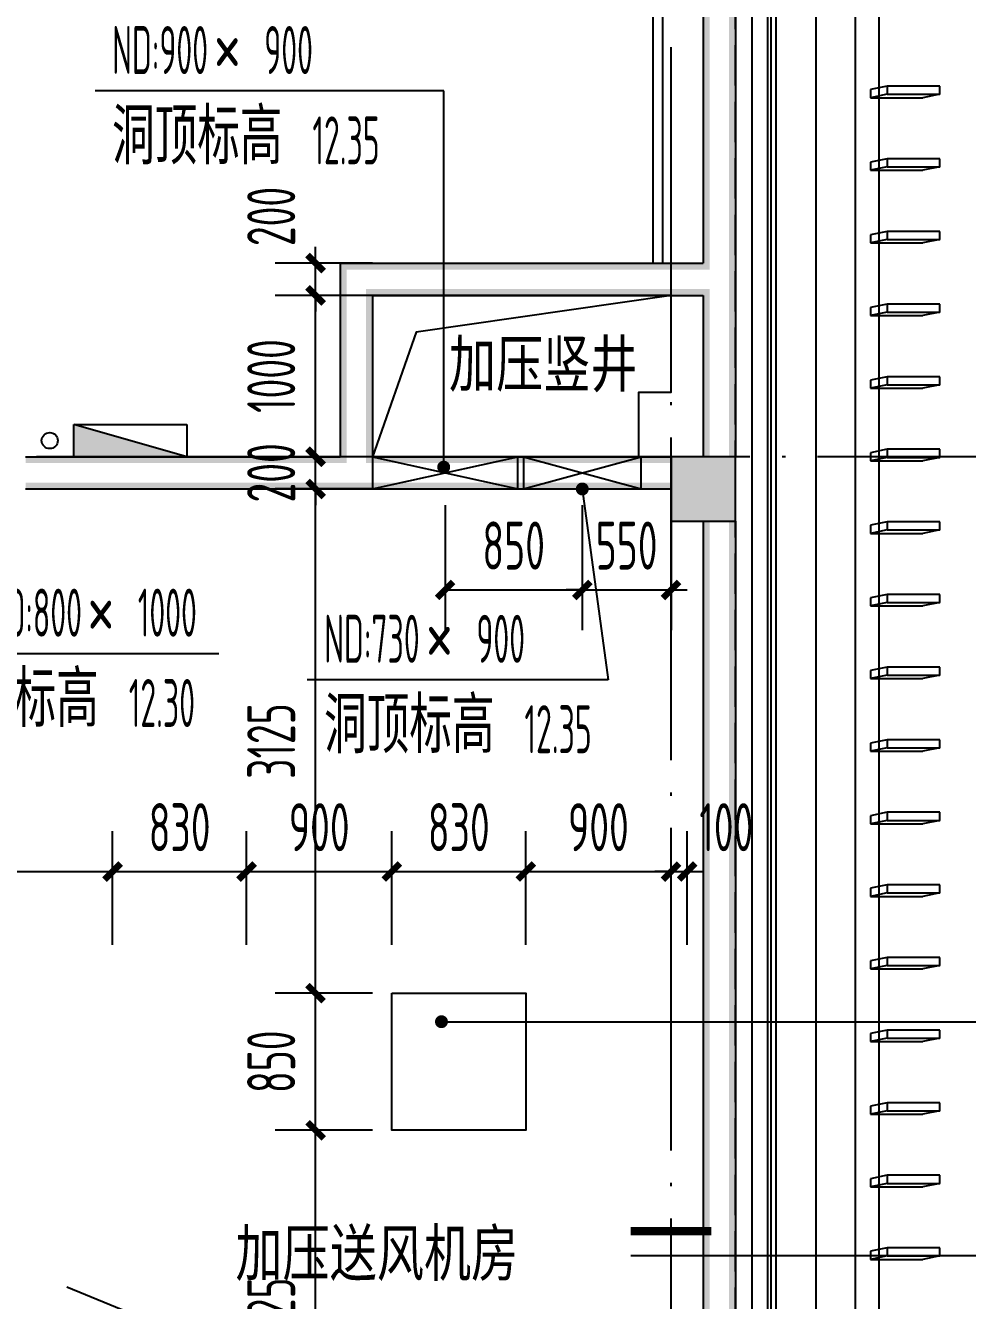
# Model space of a CAD drawing. Extents: x -228436 to 200315, y -41539 to 163917.
# Drawn here: x 53500 to 59337, y 128570 to 136473 of the extents above; entities that cross this region are included whole.
import ezdxf

# ---------------------------------------------------------------- set-up
doc = ezdxf.new("R2010")
doc.units = 0
doc.header["$LTSCALE"] = 1000
doc.header["$MEASUREMENT"] = 0
doc.linetypes.add('X-104 13#平面$0$DASH', pattern=[0.35, 0.25, -0.1])
doc.linetypes.add('X-104 13#平面$0$DOTE', pattern=[2.42, 2, -0.2, 0.02, -0.2])
for name, color, linetype in [('01-标注_尺寸', 124, 'Continuous'), ('01-标注_符号', 200, 'Continuous'), ('02-TEXT_标注', 130, 'Continuous'), ('13#楼幕墙$0$A-C_玻璃幕墙', 140, 'Continuous'), ('13#楼幕墙$0$D-铝板', 181, 'Continuous'), ('PUB_HATCH', 8, 'Continuous'), ('PUB_WALL', 9, 'Continuous'), ('X-104 13#平面$0$00-基础条件', 4, 'Continuous'), ('X-104 13#平面$0$01-标注_符号', 200, 'Continuous'), ('X-104 13#平面$0$02-TEXT_房间', 7, 'Continuous'), ('X-104 13#平面$0$02-TEXT_标注', 130, 'Continuous'), ('X-104 13#平面$0$A-E_栏杆', 232, 'Continuous'), ('X-104 13#平面$0$A-O_屋面', 201, 'Continuous'), ('X-104 13#平面$0$A-SUR_保温', 222, 'Continuous'), ('X-104 13#平面$0$A-TECH_暖通', 6, 'Continuous'), ('X-104 13#平面$0$A-TECH_水', 3, 'Continuous'), ('X-104 13#平面$0$A-TECH_结构', 21, 'Continuous'), ('X-104 13#平面$0$A_AXIS-轴线', 36, 'X-104 13#平面$0$DOTE'), ('X-104 13#平面$0$A_STR-砌块墙', 121, 'Continuous'), ('X-104 13#平面$0$A_STR-砼柱', 51, 'Continuous'), ('X-104 13#平面$0$DIM_SYMB', 3, 'Continuous'), ('X-104 13#平面$0$EH_石材', 116, 'Continuous'), ('X-104 13#平面$0$X-104 13#平面$0$A-TECH_结构', 21, 'Continuous')]:
    doc.layers.add(name, color=color, linetype=linetype)
doc.styles.add('_TCH_DIM', font='ros1.shx', dxfattribs={"width": 0.8, "bigfont": 'jd.shx'})
doc.styles.add('_TCH_DIM_T3', font='ros1.shx', dxfattribs={"width": 0.705882, "bigfont": 'jd.shx'})
doc.styles.add('X-104 13#平面$0$_TCH_SPACE', font='STXIHEI_0.TTF', dxfattribs={"width": 0.75, "height": 5})
doc.dimstyles.new('_TCH_ARCH&&100', dxfattribs={"dimtxt": 297.5, "dimasz": 100, "dimexe": 250, "dimexo": 300, "dimgap": 126.25, "dimtad": 1, "dimdec": 0, "dimzin": 0, "dimdsep": 46, "dimtxsty": '_TCH_DIM_T3', "dimblk": 'ARCHTICK', "dimcen": 0.09, "dimclrt": 7, "dimazin": 2, "dimtfac": 1, "dimtdec": 0, "dimtix": 1, "dimtmove": 2, "dimatfit": 3, "dimfxl": 0, "dimtolj": 1, "dimtzin": 0, "dimarcsym": 0})

# ---------------------------------------------------------------- blocks, each defined once
blk = doc.blocks.new('X-104 13#平面$0$zzzzx')
at = {"layer": 'X-104 13#平面$0$A_AXIS-轴线', "linetype": 'X-104 13#平面$0$DOTE'}
for p, q in [((57500, -7401), (57500, 28620.3)), ((60408.4, 9000), (-2925, 9000))]:
    blk.add_line(p, q, dxfattribs=at)
blk = doc.blocks.new('13#楼幕墙$0$llllei')
for p, q in [((325, 50), (0, 50)), ((0, 50), (0, 0)), ((0, 0), (325, 0)), ((325, 0), (325, 50))]:
    blk.add_line(p, q)
for points in [[(0, 50), (-105, 29)], [(-105, 29), (-105, -21)], [(0, 0), (-105, -21)], [(325, 0), (220, -21)], [(-105, -21), (220, -21)]]:
    blk.add_lwpolyline(points)
blk = doc.blocks.new('13#楼幕墙')
at = {"layer": '13#楼幕墙$0$A-C_玻璃幕墙'}
blk.add_line((58400, 123700), (58400, 143759.9), dxfattribs=at)
at = {"layer": '13#楼幕墙$0$D-铝板'}
blk.add_lwpolyline([(58790, 143759.9), (58640, 143759.9), (58640, 123600), (58790, 123450), (58790, 143759.9)], close=True, dxfattribs=at)
for p in [(58840, 136046), (58840, 135596), (58840, 135146), (58840, 134696), (58840, 134246), (58840, 133796), (58840, 133346), (58840, 132896), (58840, 132446), (58840, 131996), (58840, 131546), (58840, 131096), (58840, 130646), (58840, 130196), (58840, 129746), (58840, 129296), (58840, 128846)]:
    blk.add_blockref('13#楼幕墙$0$llllei', p, dxfattribs=at)
blk = doc.blocks.new('X-104 13#平面$0$$TwtSys$00000434')
for p, q in [((-0.5, 0.5), (-0.5, -0.5)), ((-0.5, -0.5), (0.5, 0.5)), ((0.5, 0.5), (-0.5, 0.5)), ((0.5, -0.5), (0.5, 0.5)), ((-0.5, -0.5), (0.5, -0.5))]:
    blk.add_line(p, q)
blk.add_solid([(0.5, -0.5), (0.5, 0.5), (-0.5, -0.5)])
blk = doc.blocks.new('X-104 13#平面$0$A$C55540B70')
at = {"layer": 'X-104 13#平面$0$A-TECH_水'}
blk.add_circle((-3850, 133900), 50, dxfattribs=at)
at = {"layer": 'X-104 13#平面$0$A-TECH_水', "xscale": -700, "yscale": 200, "zscale": 700}
blk.add_blockref('X-104 13#平面$0$$TwtSys$00000434', (-3350, 133900), dxfattribs=at)
blk = doc.blocks.new('X-104 13#平面$0$A$C45D52E12')
at = {"layer": 'X-104 13#平面$0$X-104 13#平面$0$A-TECH_结构'}
blk.add_lwpolyline([(58300, -18800), (58300, 820.1), (53472.9, 4870.3), (38300, -3873.4), (38300, -8100), (12609.7, -8100), (4602.3, -2800), (-400, -2800), (-400, -20400), (22000, -20400), (22000, -18800)], close=True, dxfattribs=at)
blk = doc.blocks.new('*U71')
blk.add_lwpolyline([(200, 0), (200, 900), (0, 900), (0, 0), (200, 0), (0, 900), (0, 0), (200, 900)])
blk = doc.blocks.new('*U72')
blk.add_lwpolyline([(200, 0), (200, 730), (0, 730), (0, 0), (200, 0), (0, 730), (0, 0), (200, 730)])
blk = doc.blocks.new('_FZH')
blk.add_lwpolyline([(-0.5, -0.5), (0.5, -0.5), (0.5, 0.5), (-0.5, 0.5)], close=True)
at = {"layer": 'PUB_HATCH'}
blk.add_solid([(-0.5, -0.5), (0.5, -0.5), (-0.5, 0.5), (0.5, 0.5)], dxfattribs=at)
blk = doc.blocks.new('X-104 13#平面')
at = {"layer": 'PUB_WALL'}
for points in [[(57740, 142600), (57700, 142600), (57700, 135000), (57740, 134960)], [(57900, 142600), (57860, 142600), (57860, 134900), (57900, 134900)], [(55450, 135000), (55450, 133800), (55490, 133760), (55490, 134960)], [(55450, 135000), (57700, 135000), (57740, 134960), (55490, 134960)], [(57860, 133800), (57900, 133800), (57900, 134900), (57860, 134900)], [(55650, 134800), (55650, 133800), (55610, 133760), (55610, 134840)], [(55650, 134800), (57700, 134800), (57740, 134840), (55610, 134840)], [(57700, 133800), (57740, 133800), (57740, 134840), (57700, 134800)], [(53500, 133800), (53500, 133760), (55490, 133760), (55450, 133800)], [(57500, 133760), (57500, 133800), (55650, 133800), (55610, 133760)], [(57900, 133800), (57500, 133800), (57540, 133760), (57860, 133760)], [(57500, 133800), (57500, 133400), (57540, 133440), (57540, 133760)], [(57900, 133400), (57900, 133800), (57860, 133760), (57860, 133440)], [(53500, 133640), (53500, 133600), (55550, 133600), (55550, 133640)], [(57500, 133600), (57500, 133640), (55550, 133640), (55550, 133600)], [(57500, 133400), (57900, 133400), (57860, 133440), (57540, 133440)], [(57700, 127500), (57740, 127500), (57740, 133400), (57700, 133400)], [(57860, 127500), (57900, 127500), (57900, 133400), (57860, 133400)]]:
    blk.add_hatch(color=256, dxfattribs=at).paths.add_polyline_path(points)
at = {"layer": 'X-104 13#平面$0$00-基础条件'}
blk.add_lwpolyline([(55770, 130475), (56600, 130475), (56600, 129625), (55770, 129625)], close=True, dxfattribs=at)
at = {"layer": 'X-104 13#平面$0$01-标注_符号'}
blk.add_line((57250, 128850), (59896, 128850), dxfattribs=at)
at = {"layer": 'X-104 13#平面$0$01-标注_符号', "const_width": 50}
blk.add_lwpolyline([(57250, 129000), (57750, 129000)], dxfattribs=at)
at = {"layer": 'X-104 13#平面$0$02-TEXT_标注', "linetype": 'X-104 13#平面$0$DASH', "ltscale": 5}
blk.add_lwpolyline([(58150, 126850), (34158.2, 136697.4)], dxfattribs=at)
at = {"layer": 'X-104 13#平面$0$A-E_栏杆'}
for p, q in [((57390, 135000), (57390, 139960)), ((57450, 135000), (57450, 139960)), ((57390, 135000), (57450, 135000))]:
    blk.add_line(p, q, dxfattribs=at)
at = {"layer": 'X-104 13#平面$0$A-O_屋面'}
blk.add_lwpolyline([(58400, 123700), (58400, 143760), (53305, 148035), (37800, 139100), (37800, 135000), (12500, 135000), (4492.6, 140300), (-900, 140300), (-900, 122100), (22100, 122100), (22100, 123700)], close=True, dxfattribs=at)
at = {"layer": 'X-104 13#平面$0$A-SUR_保温'}
for p, q in [((58000, 143100), (58000, 134900)), ((58000, 134900), (58000, 133700)), ((58000, 133700), (58000, 127000))]:
    blk.add_line(p, q, dxfattribs=at)
at = {"layer": 'X-104 13#平面$0$A-TECH_结构', "linetype": 'X-104 13#平面$0$DASH'}
blk.add_lwpolyline([(58100, 124000), (58100, 143620), (53261.3, 147680.2), (38100, 138926.8), (38100, 134700), (12409.7, 134700), (4402.3, 140000), (-600, 140000), (-600, 122400), (21800, 122400), (21800, 124000)], close=True, dxfattribs=at)
blk.add_lwpolyline([(57900, 143526.7), (53240, 147436.9), (38300, 138811.3), (38300, 134500), (12349.5, 134500), (4342.1, 139800), (-400, 139800), (-400, 122600), (21600, 122600), (21600, 124200), (57900, 124200), (57900, 143526.7)], dxfattribs=at)
at = {"layer": 'X-104 13#平面$0$A_STR-砌块墙'}
for p, q in [((57700, 142600), (57700, 135000)), ((57900, 142600), (57900, 134900)), ((55450, 135000), (55450, 133800)), ((55450, 135000), (57700, 135000)), ((57900, 134900), (57900, 133800)), ((55650, 134800), (55650, 133800)), ((55650, 134800), (57700, 134800)), ((57700, 134800), (57700, 133800)), ((53500, 133800), (55450, 133800)), ((55650, 133800), (57500, 133800)), ((53500, 133600), (55550, 133600)), ((55550, 133600), (57500, 133600)), ((57700, 133400), (57700, 127500)), ((57900, 133400), (57900, 127500))]:
    blk.add_line(p, q, dxfattribs=at)
at = {"layer": 'X-104 13#平面$0$DIM_SYMB'}
blk.add_lwpolyline([(57500, 134800), (55650, 134799.9), (55650, 133800), (57300, 133800), (57300, 134200), (57500, 134200), (57500, 134800), (55921.5, 134572.7), (55650, 133800)], dxfattribs=at)
at = {"layer": 'X-104 13#平面$0$EH_石材'}
blk.add_lwpolyline([(56250, 143000), (56250, 143250), (58150, 143250), (58150, 126850), (51900.4, 126850), (51900.4, 128100), (52150.4, 128100), (52150.4, 128070), (51930.4, 128070), (51930.4, 126880), (58120, 126880), (58120, 143220), (56280, 143220), (56280, 143000), (56250, 143000)], dxfattribs=at)
for name, p in [('X-104 13#平面$0$zzzzx', (0, 124800)), ('X-104 13#平面$0$A$C45D52E12', (-200, 142800)), ('X-104 13#平面$0$A$C55540B70', (57500, 0))]:
    blk.add_blockref(name, p)
at = {"layer": 'X-104 13#平面$0$A-TECH_暖通', "rotation": 270}
for name, p in [('*U71', (55650, 133800)), ('*U72', (56585, 133800))]:
    blk.add_blockref(name, p, dxfattribs=at)
at = {"layer": 'X-104 13#平面$0$A-TECH_结构'}
blk.add_blockref('13#楼幕墙', (0, 0), dxfattribs=at)
at = {"layer": 'X-104 13#平面$0$A_STR-砼柱', "xscale": 400, "yscale": 400, "zscale": 400}
blk.add_blockref('_FZH', (57700, 133600), dxfattribs=at)
at = {"layer": 'X-104 13#平面$0$02-TEXT_房间', "style": 'X-104 13#平面$0$_TCH_SPACE', "width": 0.75}
for s, p in [('加压竖井', (56124.1, 134233.6)), ('加压送风机房', (54800.9, 128722.5))]:
    blk.add_text(s, height=285.43, dxfattribs=at).set_placement(p)
blk = doc.blocks.new('_ArchTick')
at = {"color": 0, "linetype": 'ByBlock', "const_width": 0.4}
blk.add_lwpolyline([(-0.5, -0.5), (0.5, 0.5)], dxfattribs=at)
blk = doc.blocks.new('*D579')
at = {"layer": '01-标注_尺寸', "color": 0, "lineweight": -2, "transparency": 16777216}
for p, q in [((51850.4, 130775), (51850.4, 131478.7)), ((54040, 130775), (54040, 131478.7)), ((51850.4, 131228.7), (54040, 131228.7))]:
    blk.add_line(p, q, dxfattribs=at)
at = {"layer": 'Defpoints', "color": 0, "transparency": 16777216}
for p in [(54040, 131228.7), (51850.4, 130475), (54040, 130475)]:
    blk.add_point(p, dxfattribs=at)
at = {"layer": '01-标注_尺寸', "color": 0, "lineweight": -2, "transparency": 16777216, "xscale": 100, "yscale": 100, "zscale": 100, "rotation": 180}
blk.add_blockref('_ArchTick', (51850.4, 131228.7), dxfattribs=at)
at = {"layer": '01-标注_尺寸', "color": 0, "lineweight": -2, "transparency": 16777216, "xscale": 100, "yscale": 100, "zscale": 100}
blk.add_blockref('_ArchTick', (54040, 131228.7), dxfattribs=at)
at = {"layer": '01-标注_尺寸', "color": 7, "transparency": 16777216, "insert": (52945.2, 131503.7), "char_height": 297.5, "attachment_point": 5, "style": '_TCH_DIM_T3'}
blk.add_mtext('\\A1;2190', dxfattribs=at)
blk = doc.blocks.new('*D580')
at = {"layer": '01-标注_尺寸', "color": 0, "lineweight": -2, "transparency": 16777216}
for p, q in [((54040, 130775), (54040, 131478.7)), ((54870, 130775), (54870, 131478.7)), ((54040, 131228.7), (54870, 131228.7))]:
    blk.add_line(p, q, dxfattribs=at)
at = {"layer": 'Defpoints', "color": 0, "transparency": 16777216}
for p in [(54870, 131228.7), (54040, 130475), (54870, 130475)]:
    blk.add_point(p, dxfattribs=at)
at = {"layer": '01-标注_尺寸', "color": 0, "lineweight": -2, "transparency": 16777216, "xscale": 100, "yscale": 100, "zscale": 100, "rotation": 180}
blk.add_blockref('_ArchTick', (54040, 131228.7), dxfattribs=at)
at = {"layer": '01-标注_尺寸', "color": 0, "lineweight": -2, "transparency": 16777216, "xscale": 100, "yscale": 100, "zscale": 100}
blk.add_blockref('_ArchTick', (54870, 131228.7), dxfattribs=at)
at = {"layer": '01-标注_尺寸', "color": 7, "transparency": 16777216, "insert": (54455, 131503.7), "char_height": 297.5, "attachment_point": 5, "style": '_TCH_DIM_T3'}
blk.add_mtext('\\A1;830', dxfattribs=at)
blk = doc.blocks.new('*D581')
at = {"layer": '01-标注_尺寸', "color": 0, "lineweight": -2, "transparency": 16777216}
for p, q in [((54870, 130775), (54870, 131478.7)), ((55770, 130775), (55770, 131478.7)), ((54870, 131228.7), (55770, 131228.7))]:
    blk.add_line(p, q, dxfattribs=at)
at = {"layer": 'Defpoints', "color": 0, "transparency": 16777216}
for p in [(55770, 131228.7), (54870, 130475), (55770, 130475)]:
    blk.add_point(p, dxfattribs=at)
at = {"layer": '01-标注_尺寸', "color": 0, "lineweight": -2, "transparency": 16777216, "xscale": 100, "yscale": 100, "zscale": 100, "rotation": 180}
blk.add_blockref('_ArchTick', (54870, 131228.7), dxfattribs=at)
at = {"layer": '01-标注_尺寸', "color": 0, "lineweight": -2, "transparency": 16777216, "xscale": 100, "yscale": 100, "zscale": 100}
blk.add_blockref('_ArchTick', (55770, 131228.7), dxfattribs=at)
at = {"layer": '01-标注_尺寸', "color": 7, "transparency": 16777216, "insert": (55320, 131503.7), "char_height": 297.5, "attachment_point": 5, "style": '_TCH_DIM_T3'}
blk.add_mtext('\\A1;900', dxfattribs=at)
blk = doc.blocks.new('*D582')
at = {"layer": '01-标注_尺寸', "color": 0, "lineweight": -2, "transparency": 16777216}
for p, q in [((55770, 130775), (55770, 131478.7)), ((56600, 130775), (56600, 131478.7)), ((55770, 131228.7), (56600, 131228.7))]:
    blk.add_line(p, q, dxfattribs=at)
at = {"layer": 'Defpoints', "color": 0, "transparency": 16777216}
for p in [(56600, 131228.7), (55770, 130475), (56600, 130475)]:
    blk.add_point(p, dxfattribs=at)
at = {"layer": '01-标注_尺寸', "color": 0, "lineweight": -2, "transparency": 16777216, "xscale": 100, "yscale": 100, "zscale": 100, "rotation": 180}
blk.add_blockref('_ArchTick', (55770, 131228.7), dxfattribs=at)
at = {"layer": '01-标注_尺寸', "color": 0, "lineweight": -2, "transparency": 16777216, "xscale": 100, "yscale": 100, "zscale": 100}
blk.add_blockref('_ArchTick', (56600, 131228.7), dxfattribs=at)
at = {"layer": '01-标注_尺寸', "color": 7, "transparency": 16777216, "insert": (56185, 131503.7), "char_height": 297.5, "attachment_point": 5, "style": '_TCH_DIM_T3'}
blk.add_mtext('\\A1;830', dxfattribs=at)
blk = doc.blocks.new('*D583')
at = {"layer": '01-标注_尺寸', "color": 0, "lineweight": -2, "transparency": 16777216}
for p, q in [((56600, 130775), (56600, 131478.7)), ((57500, 130775), (57500, 131478.7)), ((56600, 131228.7), (57500, 131228.7))]:
    blk.add_line(p, q, dxfattribs=at)
at = {"layer": 'Defpoints', "color": 0, "transparency": 16777216}
for p in [(57500, 131228.7), (56600, 130475), (57500, 130475)]:
    blk.add_point(p, dxfattribs=at)
at = {"layer": '01-标注_尺寸', "color": 0, "lineweight": -2, "transparency": 16777216, "xscale": 100, "yscale": 100, "zscale": 100, "rotation": 180}
blk.add_blockref('_ArchTick', (56600, 131228.7), dxfattribs=at)
at = {"layer": '01-标注_尺寸', "color": 0, "lineweight": -2, "transparency": 16777216, "xscale": 100, "yscale": 100, "zscale": 100}
blk.add_blockref('_ArchTick', (57500, 131228.7), dxfattribs=at)
at = {"layer": '01-标注_尺寸', "color": 7, "transparency": 16777216, "insert": (57050, 131503.7), "char_height": 297.5, "attachment_point": 5, "style": '_TCH_DIM_T3'}
blk.add_mtext('\\A1;900', dxfattribs=at)
blk = doc.blocks.new('*D584')
at = {"layer": '01-标注_尺寸', "color": 0, "lineweight": -2, "transparency": 16777216}
for p, q in [((57500, 130775), (57500, 131478.7)), ((57600, 130775), (57600, 131478.7)), ((57500, 131228.7), (57400, 131228.7)), ((57500, 131228.7), (57600, 131228.7)), ((57600, 131228.7), (57700, 131228.7))]:
    blk.add_line(p, q, dxfattribs=at)
at = {"layer": 'Defpoints', "color": 0, "transparency": 16777216}
for p in [(57600, 131228.7), (57500, 130475), (57600, 130475)]:
    blk.add_point(p, dxfattribs=at)
at = {"layer": '01-标注_尺寸', "color": 0, "lineweight": -2, "transparency": 16777216, "xscale": 100, "yscale": 100, "zscale": 100}
blk.add_blockref('_ArchTick', (57500, 131228.7), dxfattribs=at)
at = {"layer": '01-标注_尺寸', "color": 0, "lineweight": -2, "transparency": 16777216, "xscale": 100, "yscale": 100, "zscale": 100, "rotation": 180}
blk.add_blockref('_ArchTick', (57600, 131228.7), dxfattribs=at)
at = {"layer": '01-标注_尺寸', "color": 7, "transparency": 16777216, "insert": (57842.8, 131503.7), "char_height": 297.5, "attachment_point": 5, "style": '_TCH_DIM_T3'}
blk.add_mtext('\\A1;100', dxfattribs=at)
blk = doc.blocks.new('*D667')
at = {"layer": '01-标注_尺寸', "color": 0, "lineweight": -2, "transparency": 16777216}
for p, q in [((55650, 129625), (55047.5, 129625)), ((55297.5, 127300), (55297.5, 129625)), ((55650, 127300), (55047.5, 127300))]:
    blk.add_line(p, q, dxfattribs=at)
at = {"layer": 'Defpoints', "color": 0, "transparency": 16777216}
for p in [(55297.5, 129625), (55950, 129625), (55950, 127300)]:
    blk.add_point(p, dxfattribs=at)
at = {"layer": '01-标注_尺寸', "color": 0, "lineweight": -2, "transparency": 16777216, "xscale": 100, "yscale": 100, "zscale": 100}
for p, rotation in [((55297.5, 129625), 90), ((55297.5, 127300), 270)]:
    blk.add_blockref('_ArchTick', p, dxfattribs=dict(at, rotation=rotation))
at = {"layer": '01-标注_尺寸', "color": 7, "transparency": 16777216, "insert": (55022.5, 128462.5), "char_height": 297.5, "attachment_point": 5, "rotation": 90, "style": '_TCH_DIM_T3'}
blk.add_mtext('\\A1;2325', dxfattribs=at)
blk = doc.blocks.new('*D668')
at = {"layer": '01-标注_尺寸', "color": 0, "lineweight": -2, "transparency": 16777216}
for p, q in [((55650, 130475), (55047.5, 130475)), ((55297.5, 129625), (55297.5, 130475)), ((55650, 129625), (55047.5, 129625))]:
    blk.add_line(p, q, dxfattribs=at)
at = {"layer": 'Defpoints', "color": 0, "transparency": 16777216}
for p in [(55297.5, 130475), (55950, 130475), (55950, 129625)]:
    blk.add_point(p, dxfattribs=at)
at = {"layer": '01-标注_尺寸', "color": 0, "lineweight": -2, "transparency": 16777216, "xscale": 100, "yscale": 100, "zscale": 100}
for p, rotation in [((55297.5, 130475), 90), ((55297.5, 129625), 270)]:
    blk.add_blockref('_ArchTick', p, dxfattribs=dict(at, rotation=rotation))
at = {"layer": '01-标注_尺寸', "color": 7, "transparency": 16777216, "insert": (55022.5, 130050), "char_height": 297.5, "attachment_point": 5, "rotation": 90, "style": '_TCH_DIM_T3'}
blk.add_mtext('\\A1;850', dxfattribs=at)
blk = doc.blocks.new('*D669')
at = {"layer": '01-标注_尺寸', "color": 0, "lineweight": -2, "transparency": 16777216}
for p, q in [((55650, 133600), (55047.5, 133600)), ((55297.5, 130475), (55297.5, 133600)), ((55650, 130475), (55047.5, 130475))]:
    blk.add_line(p, q, dxfattribs=at)
at = {"layer": 'Defpoints', "color": 0, "transparency": 16777216}
for p in [(55297.5, 133600), (55950, 133600), (55950, 130475)]:
    blk.add_point(p, dxfattribs=at)
at = {"layer": '01-标注_尺寸', "color": 0, "lineweight": -2, "transparency": 16777216, "xscale": 100, "yscale": 100, "zscale": 100}
for p, rotation in [((55297.5, 133600), 90), ((55297.5, 130475), 270)]:
    blk.add_blockref('_ArchTick', p, dxfattribs=dict(at, rotation=rotation))
at = {"layer": '01-标注_尺寸', "color": 7, "transparency": 16777216, "insert": (55022.5, 132037.5), "char_height": 297.5, "attachment_point": 5, "rotation": 90, "style": '_TCH_DIM_T3'}
blk.add_mtext('\\A1;3125', dxfattribs=at)
blk = doc.blocks.new('*D670')
at = {"layer": '01-标注_尺寸', "color": 0, "lineweight": -2, "transparency": 16777216}
for p, q in [((55297.5, 133800), (55297.5, 133900)), ((55650, 133800), (55047.5, 133800)), ((55297.5, 133600), (55297.5, 133800)), ((55650, 133600), (55047.5, 133600)), ((55297.5, 133600), (55297.5, 133500))]:
    blk.add_line(p, q, dxfattribs=at)
at = {"layer": 'Defpoints', "color": 0, "transparency": 16777216}
for p in [(55297.5, 133800), (55950, 133800), (55950, 133600)]:
    blk.add_point(p, dxfattribs=at)
at = {"layer": '01-标注_尺寸', "color": 0, "lineweight": -2, "transparency": 16777216, "xscale": 100, "yscale": 100, "zscale": 100}
for p, rotation in [((55297.5, 133800), 270), ((55297.5, 133600), 90)]:
    blk.add_blockref('_ArchTick', p, dxfattribs=dict(at, rotation=rotation))
at = {"layer": '01-标注_尺寸', "color": 7, "transparency": 16777216, "insert": (55022.5, 133700), "char_height": 297.5, "attachment_point": 5, "rotation": 90, "style": '_TCH_DIM_T3'}
blk.add_mtext('\\A1;200', dxfattribs=at)
blk = doc.blocks.new('*D671')
at = {"layer": '01-标注_尺寸', "color": 0, "lineweight": -2, "transparency": 16777216}
for p, q in [((55650, 134800), (55047.5, 134800)), ((55297.5, 133800), (55297.5, 134800)), ((55650, 133800), (55047.5, 133800))]:
    blk.add_line(p, q, dxfattribs=at)
at = {"layer": 'Defpoints', "color": 0, "transparency": 16777216}
for p in [(55297.5, 134800), (55950, 134800), (55950, 133800)]:
    blk.add_point(p, dxfattribs=at)
at = {"layer": '01-标注_尺寸', "color": 0, "lineweight": -2, "transparency": 16777216, "xscale": 100, "yscale": 100, "zscale": 100}
for p, rotation in [((55297.5, 134800), 90), ((55297.5, 133800), 270)]:
    blk.add_blockref('_ArchTick', p, dxfattribs=dict(at, rotation=rotation))
at = {"layer": '01-标注_尺寸', "color": 7, "transparency": 16777216, "insert": (55022.5, 134300), "char_height": 297.5, "attachment_point": 5, "rotation": 90, "style": '_TCH_DIM_T3'}
blk.add_mtext('\\A1;1000', dxfattribs=at)
blk = doc.blocks.new('*D672')
at = {"layer": '01-标注_尺寸', "color": 0, "lineweight": -2, "transparency": 16777216}
for p, q in [((55297.5, 135000), (55297.5, 135100)), ((55650, 135000), (55047.5, 135000)), ((55297.5, 134800), (55297.5, 135000)), ((55650, 134800), (55047.5, 134800)), ((55297.5, 134800), (55297.5, 134700))]:
    blk.add_line(p, q, dxfattribs=at)
at = {"layer": 'Defpoints', "color": 0, "transparency": 16777216}
for p in [(55297.5, 135000), (55950, 135000), (55950, 134800)]:
    blk.add_point(p, dxfattribs=at)
at = {"layer": '01-标注_尺寸', "color": 0, "lineweight": -2, "transparency": 16777216, "xscale": 100, "yscale": 100, "zscale": 100}
for p, rotation in [((55297.5, 135000), 270), ((55297.5, 134800), 90)]:
    blk.add_blockref('_ArchTick', p, dxfattribs=dict(at, rotation=rotation))
at = {"layer": '01-标注_尺寸', "color": 7, "transparency": 16777216, "insert": (55022.5, 135289), "char_height": 297.5, "attachment_point": 5, "rotation": 90, "style": '_TCH_DIM_T3'}
blk.add_mtext('\\A1;200', dxfattribs=at)
blk = doc.blocks.new('*D715')
at = {"layer": '01-标注_尺寸', "color": 0, "lineweight": -2, "transparency": 16777216}
for p, q in [((56100, 133500), (56100, 132724.1)), ((56950, 133500), (56950, 132724.1)), ((56100, 132974.1), (56950, 132974.1))]:
    blk.add_line(p, q, dxfattribs=at)
at = {"layer": 'Defpoints', "color": 0, "transparency": 16777216}
for p in [(56100, 133800), (56950, 133800), (56950, 132974.1)]:
    blk.add_point(p, dxfattribs=at)
at = {"layer": '01-标注_尺寸', "color": 0, "lineweight": -2, "transparency": 16777216, "xscale": 100, "yscale": 100, "zscale": 100}
for p, rotation in [((56100, 132974.1), 180.0007376221971), ((56950, 132974.1), 0.0007376221971043845)]:
    blk.add_blockref('_ArchTick', p, dxfattribs=dict(at, rotation=rotation))
at = {"layer": '01-标注_尺寸', "color": 7, "transparency": 16777216, "insert": (56525, 133249.1), "char_height": 297.5, "attachment_point": 5, "rotation": 0.00074, "style": '_TCH_DIM_T3'}
blk.add_mtext('\\A1;850', dxfattribs=at)
blk = doc.blocks.new('*D716')
at = {"layer": '01-标注_尺寸', "color": 0, "lineweight": -2, "transparency": 16777216}
for p, q in [((56950, 133500), (56950, 132724.1)), ((57500, 133500), (57500, 132724.1)), ((56950, 132974.1), (56850, 132974.1)), ((56950, 132974.1), (57500, 132974.1)), ((57500, 132974.1), (57600, 132974.1))]:
    blk.add_line(p, q, dxfattribs=at)
at = {"layer": 'Defpoints', "color": 0, "transparency": 16777216}
for p in [(56950, 133800), (57500, 133800), (57500, 132974.1)]:
    blk.add_point(p, dxfattribs=at)
at = {"layer": '01-标注_尺寸', "color": 0, "lineweight": -2, "transparency": 16777216, "xscale": 100, "yscale": 100, "zscale": 100}
for p, rotation in [((56950, 132974.1), 0.0007376221972421604), ((57500, 132974.1), 180.0007376221973)]:
    blk.add_blockref('_ArchTick', p, dxfattribs=dict(at, rotation=rotation))
at = {"layer": '01-标注_尺寸', "color": 7, "transparency": 16777216, "insert": (57225, 133249.1), "char_height": 297.5, "attachment_point": 5, "rotation": 0.00074, "style": '_TCH_DIM_T3'}
blk.add_mtext('\\A1;550', dxfattribs=at)

msp = doc.modelspace()

# ---------------------------------------------------------------- linework, layer by layer
at = {"layer": '01-标注_符号'}
for p, q in [((56091.3, 136066.7), (53931.5, 136066.7)), ((56091.3, 133735.4), (56091.3, 136066.7)), ((56950, 133600), (57110.4, 132417.5)), ((52785, 132579.6), (54698.6, 132579.6)), ((57110.4, 132417.5), (55245.5, 132417.5)), ((56077.4, 130298.1), (59982, 130298.1)), ((56077.4, 130298.1), (59982, 130298.1))]:
    msp.add_line(p, q, dxfattribs=at)
at = {"layer": '01-标注_符号', "const_width": 40}
for points in [[(56091.3, 133715.4, 1), (56091.3, 133755.4, 1)], [(56947.3, 133619.8, 1), (56952.7, 133580.2, 1)], [(56057.4, 130298.1, 1), (56097.4, 130298.1, 1)], [(56057.4, 130298.1, 1), (56097.4, 130298.1, 1)]]:
    msp.add_lwpolyline(points, format="xyb", close=True, dxfattribs=at)

# ---------------------------------------------------------------- block references
msp.add_blockref('X-104 13#平面', (0, 0))

# ---------------------------------------------------------------- texts
at = {"layer": '02-TEXT_标注', "style": '_TCH_DIM'}
for s, height, width, p in [('ND:900', 297.5, 0.564706, (54036.5, 136171.7)), ('900', 297.5, 0.564706, (54979.6, 136171.7)), ('×', 347.3, 0.8, (54669.3, 136171.7)), ('洞顶标高', 347.29, 0.8, (54036.5, 135611.7)), ('12.35', 297.5, 0.564706, (55278, 135611.7)), ('ND:800', 297.5, 0.564706, (53252.8, 132684.6)), ('1000', 297.5, 0.564706, (54196, 132684.6)), ('×', 347.3, 0.8, (53885.6, 132684.6)), ('ND:730', 297.5, 0.564706, (55350.5, 132522.5)), ('900', 297.5, 0.564706, (56293.7, 132522.5)), ('×', 347.3, 0.8, (55983.3, 132522.5)), ('洞顶标高', 347.29, 0.8, (52898.4, 132124.6)), ('12.30', 297.5, 0.564706, (54140, 132124.6)), ('洞顶标高', 347.29, 0.8, (55350.5, 131962.5)), ('12.35', 297.5, 0.564706, (56592.1, 131962.5))]:
    msp.add_text(s, height=height, dxfattribs=dict(at, width=width)).set_placement(p)

# ---------------------------------------------------------------- dimensions: what is measured, and where the dimension line sits
at = {"layer": '01-标注_尺寸'}
for base, p1, p2, angle, picture, middle in [((55297.5, 135000), (55950, 134800), (55950, 135000), 90, '*D672', (55022.5, 135289)), ((57600, 131228.7), (57500, 130475), (57600, 130475), 0, '*D584', (57842.8, 131503.7))]:
    dim = msp.add_linear_dim(base=base, p1=p1, p2=p2, angle=angle, dimstyle='_TCH_ARCH&&100', dxfattribs=at)
    dim.commit()
    dim.dimension.update_dxf_attribs({"geometry": picture, "text_midpoint": middle, "dimtype": 161})
for p1, p2, distance, picture, middle in [((55950, 133800), (55950, 134800), 652.5, '*D671', (55022.5, 134300)), ((55950, 133600), (55950, 133800), 652.5, '*D670', (55022.5, 133700)), ((56100, 133800), (56950, 133800), -825.9, '*D715', (56525, 133249.1)), ((56950, 133800), (57500, 133800), -825.9, '*D716', (57225, 133249.1)), ((55950, 130475), (55950, 133600), 652.5, '*D669', (55022.5, 132037.5)), ((51850.4, 130475), (54040, 130475), 753.7, '*D579', (52945.2, 131503.7)), ((54040, 130475), (54870, 130475), 753.7, '*D580', (54455, 131503.7)), ((54870, 130475), (55770, 130475), 753.7, '*D581', (55320, 131503.7)), ((55770, 130475), (56600, 130475), 753.7, '*D582', (56185, 131503.7)), ((56600, 130475), (57500, 130475), 753.7, '*D583', (57050, 131503.7)), ((55950, 129625), (55950, 130475), 652.5, '*D668', (55022.5, 130050)), ((55950, 127300), (55950, 129625), 652.5, '*D667', (55022.5, 128462.5))]:
    dim = msp.add_aligned_dim(p1=p1, p2=p2, distance=distance, dimstyle='_TCH_ARCH&&100', dxfattribs=at)
    dim.commit()
    dim.dimension.update_dxf_attribs({"geometry": picture, "text_midpoint": middle})

doc.saveas('drawing.dxf')
